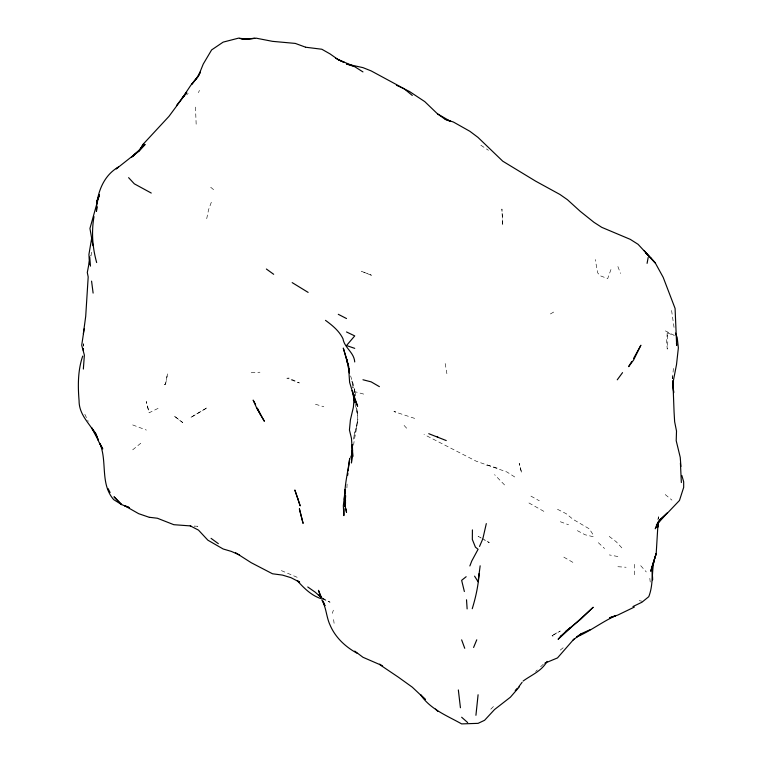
<?xml version="1.0" encoding="UTF-8"?>
<svg xmlns="http://www.w3.org/2000/svg" width="762" height="762" viewBox="0 0 762 762"><rect width="100%" height="100%" fill="white"/><g stroke="black" fill="none" stroke-linecap="round" stroke-linejoin="round"><path stroke-width="0.57" stroke-dasharray="3.81 2.86" d="M83.525 345.824L83.61 343.624M83.496 346.291L83.591 343.967M354.587 392.411L354.74 388.934L350.587 375.895M658.235 519.055L658.33 516.741L658.12 520.284M347.101 484.08L346.853 488.842M667.236 332.746L666.664 341.786L667.236 349.101L667.798 341.786L667.236 332.746L674.103 335.556M354.492 392.354L354.74 388.934L355.635 396.726M672.427 378.857L673.618 366.255M353.606 445.256C354.854 432.34 360.597 418.976 355.968 406.108M90.945 256.07L91.573 252.555L90.611 255.699M165.592 384.181L167.573 373.551L165.364 384.058L164.592 384.762L165.364 384.058M353.435 439.169L357.854 419.224L356.816 425.71L353.597 437.074M657.901 519.722L658.378 517.493M206.712 218.713L208.597 209.607L211.503 201.787M332.299 613.381L333.385 610.172M610.953 269.5L607.705 278.606L600.132 275.739L597.656 272.796L595.265 259.556M198.482 92.697L199.406 90.345M560.213 650.138L563.975 647.138M490.766 709.222L494.538 705.422M186.652 94.85L188.195 93.374M535.657 671.522L537.296 669.95M540.591 666.817L543.878 663.673M132.693 449.837L140.922 443.113M552.107 635.822L560.232 631.031L552.098 635.498L553.022 636.356L552.098 635.498M550.383 313.963L553.974 311.887M158.096 408.356L149.142 412.766L146.237 401.507L149.095 412.652M251.184 372.761L259.975 372.218M194.367 526.113L197.882 526.275L194.615 526.094M617.887 566.718L626.116 567.252M363.693 394.106L353.863 391.401M617.887 556.527L609.324 554.917M395.849 411.928L393.925 411.566L417.328 419.271M322.478 598.903L330.06 602.218L323.069 598.465M639.185 600.647L642.557 601.342M593.217 536.715L584.997 534.733L576.767 530.342M315.458 404.241L323.85 406.765M514.741 476.974L506.94 471.992L476.26 461.22L423.977 434.426M497.195 468.116L485.508 464.439L486.308 465.515M665.359 330.879L674.199 335.318M560.327 521.732L568.547 524.77M132.693 424.929L146.39 430.082M370.999 275.092L361.264 271.215L371.723 275.301M297.17 577.291L280.721 570.338M557.47 509.283L566.223 513.721L573.005 519.303L589.34 528.866L593.808 535.781M543.878 511.359L527.428 502.12M563.813 557.127L574.939 563.547M481.203 537.991L478.088 536.296L480.832 537.924M482.241 538.553L489.271 542.582L484.48 540.096M530.933 496.119L539.306 500.777M321.069 597.398L324.307 599.275L322.488 597.856M480.832 145.209L488.452 150.305M609.2 536.391L616.268 541.811L621.973 548.011M504.568 484.946L494.538 474.631M665.216 494.557L671.979 500.148M210.674 187.233L214.932 190.776M598.322 542.668L604.59 548.545M404.079 425.425L407.013 428.615M640.699 565.68L646.29 571.948M84.83 414.261L88.249 421.348M617.887 266.529L620.516 273.463M445.189 363.522L446.894 373.713M354.987 403.155L357.778 415.661L356.016 407.184M671.589 310.448L674.122 327.984M353.149 388.02L352.015 381.01L352.939 387.887M333.594 619.544L334.194 623.973M649.815 578.291L650.434 583.806M672.227 376.552L672.484 378.781M195.472 107.071L196.253 126.511M634.336 564.318L634.336 577.51M206.712 407.994L190.262 417.767L206.712 407.994M288.941 378.095L286.836 378.228L299.333 382.943L288.941 378.095M182.728 422.577L173.812 415.719L182.728 422.577M519.636 464.658L519.208 463.344L521.627 473.002L519.636 464.658M502.758 224.838L501.901 209.017L502.758 224.838"/><path stroke-width="1.14" d="M472.411 529.904L472.326 539.448L475.421 547.154L478.088 549.278L471.783 560.965L469.859 565.956M344.053 508.664L343.872 515.607L343.329 505.797L345.205 489.394L344.31 499.405M83.353 350.625L83.42 348.453M658.073 522.522L656.206 553.498L650.786 571.052L656.206 553.498L651.567 568.909L653.853 561.632C651.624 573.3 653.253 585.359 648.767 596.684L641.937 602.237L632.946 606.542M657.977 522.656L657.692 527.39L658.073 521.894M83.353 369.056L84.372 355.111L81.715 345.253L84.172 328.879M354.149 396.907L353.397 407.156L350.406 419.919L349.434 429.978L351.453 438.312L352.749 456.552L352.349 444.532L351.444 463.001L352.473 453.723M347.691 475.298L347.901 473.069M348.101 470.84L349.729 458.295C347.424 476.069 341.747 494.605 346.51 512.35L346.129 509.006M345.548 500.062L344.834 506.663L345.653 495.691M93.993 216.618C91.297 231.991 92.488 247.593 96.66 262.557M475.926 715.289L478.088 694.754M479.146 573.491C478.288 585.616 475.812 597.141 472.24 608.714M83.353 333.68L85.706 316.363L88.192 276.939L87.297 272.52L89.43 261.252M480.155 565.804L478.088 581.73L474.564 576.139M91.573 238.82L88.925 254.46L89.468 264.271M97.241 206.835L96.441 211.322C96.441 194.491 102.908 175.746 118.462 167.059L116.253 168.888L139.36 150.638M99.031 196.729L99.431 194.491L96.622 201.93L99.403 194.71M647.09 263.357L648.167 257.508M352.539 450.247L351.072 457.514L352.377 451.066M351.825 453.733L352.492 450.552M345.348 497.472L345.51 503.453M486.308 523.599L482.822 538.858L479.536 546.449M82.715 356.073C77.791 370.332 77.829 385.858 79.077 400.717C78.972 417.281 93.593 426.148 98.308 440.303L91.573 427.72L96.041 433.845L98.774 441.76L102.756 448.951L99.803 443.379C107.575 461.41 99.803 483.651 113.681 499.624L121.568 504.568L129.178 507.559M99.431 194.491L89.945 228.448L92.974 245.688M473.593 647.471L476.764 639.813M656.711 525.304L655.263 528.79L658.473 522.751M522.084 682.352L518.855 686.667M139.379 150.676L143.685 143.637L168.983 116.348L186.633 92.469L182.042 98.46L190.748 85.354L198.482 76L191.776 84.191L196.11 78.953L200.454 71.961L198.482 75.838L203.235 64.075L211.617 49.921L223.152 42.12L238.716 38.1L242.116 39.043L254.641 38.405L242.116 39.043M140.179 149.447L143.685 143.637L139.255 150.581L132.693 156.143L145.123 144.475L140.922 149.142L131.455 157.467M631.669 361.617L628.631 366.646L633.603 360.026L640.89 345.234L633.498 358.607M622.544 372.628L617.249 379.809M659.006 521.741L661.378 518.493M660.654 519.436L656.349 525.085L667.236 513.045L659.006 520.703L667.798 512.712L679.475 500.463L683.676 487.385L683.676 481.813L681.838 475.459M176.451 105.585L186.633 92.469M547.049 661.397C541.753 671.074 531.447 674.942 523.103 681.057M519.208 687.01L510.388 697.211L494.538 709.536L484.584 720.29L478.088 723.348L461.639 723.9C446.856 715.547 430.387 709.403 420.519 694.649L425.367 699.497L412.299 687.181L398.316 677.142L379.4 664.407L362.96 657.273L354.73 651.091M560.861 636.137L558.108 639.299L593.217 607.247L580.549 619.401L565.375 631.603M574.024 638.985L557.489 657.93L544.82 663.197M515.226 690.505L517.408 688.2M560.327 636.413L570.519 627.469M466.163 576.72L461.639 580.339L464.363 591.522M573.1 640.023L581.282 633.689L590.54 629.536M581.282 633.689L576.767 636.927C590.445 631.079 602.256 621.725 615.829 615.648L609.667 617.782L617.887 615.02L634.336 607.085M190.843 525.942L173.812 524.694L157.363 518.236L149.4 517.284M239.601 38.31L247.831 39.119L256.051 38.148L272.501 41.348L295.304 43.415L305.391 47.12M305.629 47.225L321.84 49.244L330.06 53.912L338.29 59.712L344.453 62.513L335.499 58.188M362.96 379.762L371.18 381.867L379.4 386.648M401.536 87.592L409.442 91.469L424.767 101.613L437.54 113.89L445.189 119.31L453.419 122.034L469.868 131.293L477.965 137.37L502.758 161.192L535.657 181.165L559.956 194.481L567.404 199.673L580.187 211.293L593.979 222.323L601.742 227.333L630.269 239.354L638.099 244.326L655.263 262.909L663.178 277.32L675.084 308.439L676.666 345.5L676.446 343.252M354.73 348.358L346.51 345.538L354.73 335.899L346.51 331.956M428.749 433.683L446.246 440.56M148.99 517.217L138.674 513.683L124.473 505.616L129.378 507.616M445.189 119.31L450.637 121.444L437.54 113.89M338.29 59.712L353.187 65.913M239.601 555.022L231.381 551.412L223.152 548.983L207.883 540.191L198.482 530.104L190.262 525.856M396.421 85.268L400.545 87.106M436.874 436.464L437.759 436.874M320.65 598.532C310.991 595.198 303.838 587.95 297.17 580.568L299.657 582.168L290.989 577.672L282.426 575.091L272.501 573.776L251.165 562.68L235.553 552.707M151.257 193.053L134.331 183.833L128.597 177.651M338.29 314.306L346.51 318.545M308.134 292.398L292.179 282.616M357.283 653.348C345.548 646.995 335.337 637.499 330.06 625.069C326.298 617.087 326.393 607.714 321.84 599.98M362.96 71.914L354.73 66.704L346.51 64.008L362.96 67.637L371.18 70.914L404.079 88.697L412.299 95.46M379.705 664.14L382.619 666.017M307.762 586.978L315.201 592.179L321.069 597.398M266.376 269.024L273.682 274.301M211.064 538.353L218.332 543.658M325.498 320.354C332.365 325.374 339.195 330.918 342.976 338.747C344.481 347.986 354.101 352.339 354.73 361.95M318.849 595.017L321.583 597.141M461.639 717.232L467.678 722.557M435.54 709.06L437.779 711.327M649.386 256.804L644.014 250.403M256.994 408.47L256.527 407.651L264.271 421.1L256.527 407.651L253.155 400.107L255.565 404.498M108.023 488.518L110.099 492.5M257.575 408.508L260.623 414.785M322.126 599.037L318.449 590.302L320.84 597.265M464.734 648.291L461.639 639.861M675.456 333.089L677.227 337.737L678.361 347.882L676.513 364.588L672.97 382.753L674.065 411.871L674.637 421.7L676.513 431.054L676.208 440.731L680.247 457.39L680.914 466.496M348.625 366.417L346.51 358.683L349.463 372.98M91.573 281.121L93.116 293.094M353.959 397.983L354.73 402.288L354.178 397.754M348.996 368.532L349.377 370.646M354.73 402.288L352.12 390.439L357.626 406.26L354.53 398.545L349.625 382.391L348.501 366.351L349.301 371.875M353.863 394.764L354.282 398.688L353.739 394.249M460.429 707.746L458.343 689.953M672.732 381.01L673.665 392.649L672.636 381.152M680.418 463.02L681.352 482.556M89.735 257.061L90.468 266.128M466.515 599.78L467.135 608.914M650.786 257.87L645.938 253.194L655.263 262.909L650.786 257.87M121.568 504.568L114.119 496.91L121.568 504.568M324.879 605.58L322.993 601.247L324.879 605.58M297.742 498.472L294.837 489.995L300.19 505.892L297.742 498.472M345.719 356.159L343.291 348.063L347.967 364.35L345.719 356.159M303.047 523.227L299.399 508.921L303.047 523.227M652.52 577.853L652.215 568.538L652.548 579.872L652.52 577.853"/></g></svg>
